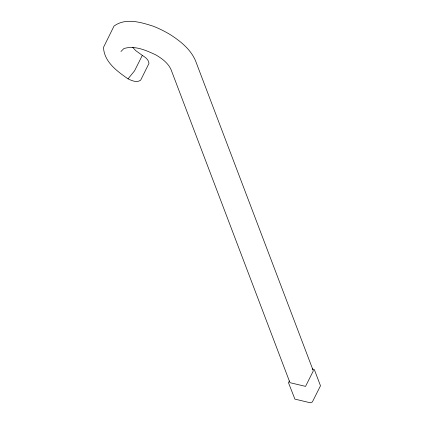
<?xml version="1.0" encoding="UTF-8"?>
<svg xmlns="http://www.w3.org/2000/svg" width="424" height="424" viewBox="0 0 424 424"><rect width="100%" height="100%" fill="white"/><g stroke="black" fill="none" stroke-linecap="round" stroke-linejoin="round"><path stroke-width="0.64" d="M132.585 47.197L135.648 50.546L142.31 55.38L134.525 70.888L128.032 78.853C117.178 71.317 104.071 61.835 103.509 47.366L114.008 26.103C125.509 17.522 140.943 22.255 153.313 26.235C159.18 28.546 164.841 31.355 170.236 34.62C180.433 41.17 190.604 49.253 195.491 60.685L313.32 370.873L305.534 386.381L289.968 382.681L171.105 69.764C168.158 63.001 161.883 58.422 155.682 54.829C145.936 50.281 134.715 45.23 123.919 48.543L120.951 51.479M289.354 380.98L288.479 382.718L294.903 399.122L310.389 402.8L312.35 401.994L320.491 385.787L314.809 370.83L314.067 369.384L312.159 368.954M128.032 78.853C131.742 80.661 136.92 83.019 140.667 80.168L148.972 63.446C148.84 59.646 145.215 57.229 142.31 55.38"/></g></svg>
